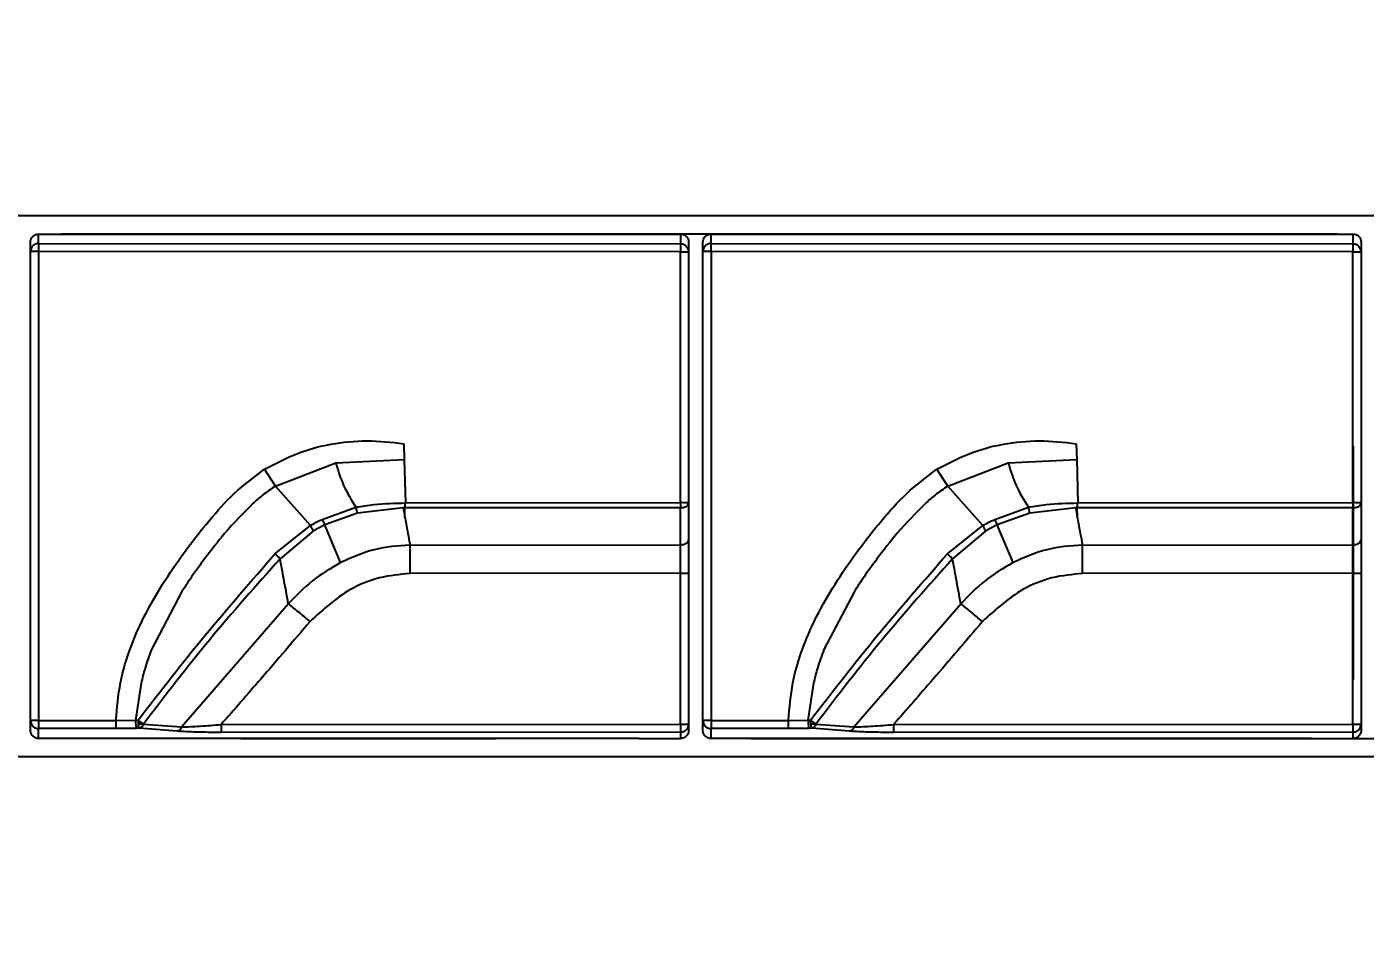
# Model space of a CAD drawing. Header units: millimetres. Extents: x 340 to 481, y 493 to 586.
# Drawn here: x 399.83 to 413.15, y 521.6 to 530.63 of the extents above; entities that cross this region are included whole.
import ezdxf

# ---------------------------------------------------------------- set-up
doc = ezdxf.new("R2010")
doc.units = ezdxf.units.MM
doc.header["$PDSIZE"] = -1
doc.linetypes.add('CENTERX2', pattern=[20.32, 12.7, -2.54, 2.54, -2.54])
doc.dimstyles.new('ISO-25', dxfattribs={"dimtxt": 2.5, "dimasz": 2.5, "dimexe": 1.25, "dimexo": 0.625, "dimtad": 1, "dimtxsty": 'Standard', "dimcen": 2.5, "dimadec": 0, "dimazin": 0, "dimtfac": 1, "dimtmove": 0, "dimatfit": 3, "dimfxl": 1, "dimarcsym": 0})

# ---------------------------------------------------------------- blocks, each defined once
blk = doc.blocks.new('*D1')
at = {"color": 0, "lineweight": -2}
for p, q in [((363.82, 530.628), (363.82, 493.301)), ((435.672, 530.628), (435.672, 493.301)), ((367.9, 495.301), (431.592, 495.301))]:
    blk.add_line(p, q, dxfattribs=at)
at = {"color": 0}
for points in [[(367.9, 495.981), (367.9, 494.621), (363.82, 495.301)], [(431.592, 494.621), (431.592, 495.981), (435.672, 495.301)]]:
    blk.add_solid(points, dxfattribs=at)
at = {"layer": 'Defpoints', "color": 0}
for p in [(363.82, 530.628), (435.672, 530.628), (435.672, 495.301)]:
    blk.add_point(p, dxfattribs=at)
at = {"color": 0, "insert": (399.746, 498.866), "char_height": 3.5, "attachment_point": 5}
blk.add_mtext('71,85', dxfattribs=at)

msp = doc.modelspace()

# ---------------------------------------------------------------- linework, layer by layer
at = {"color": 7, "linetype": 'Continuous'}
for p, q in [((433.374, 528.745), (366.219, 528.745)), ((413.032, 526.452), (413.032, 524.131)), ((366.219, 523.363), (433.374, 523.363))]:
    msp.add_line(p, q, dxfattribs=at)
at = {"color": 7, "linetype": 'Continuous', "lineweight": 25}
for p, q in [((432.774, 528.745), (366.819, 528.745)), ((399.866, 528.391), (399.866, 528.485)), ((399.947, 528.565), (406.337, 528.565)), ((399.947, 528.471), (399.947, 528.565)), ((399.947, 528.471), (406.337, 528.466)), ((406.337, 528.565), (406.337, 528.466)), ((406.418, 528.485), (406.418, 528.386)), ((406.56, 528.391), (406.56, 528.485)), ((406.641, 528.565), (413.031, 528.565)), ((406.641, 528.471), (406.641, 528.565)), ((406.641, 528.471), (413.031, 528.466)), ((413.031, 528.565), (413.031, 528.466)), ((413.112, 528.485), (413.112, 528.386)), ((399.866, 523.722), (399.866, 528.391)), ((399.947, 528.392), (399.947, 523.723)), ((406.336, 528.387), (399.947, 528.392)), ((406.336, 525.891), (406.336, 528.387)), ((406.418, 528.386), (406.418, 525.89)), ((406.56, 523.722), (406.56, 528.391)), ((406.641, 528.392), (406.641, 523.723)), ((413.03, 528.387), (406.641, 528.392)), ((413.03, 525.891), (413.03, 528.387)), ((413.112, 528.386), (413.112, 525.89)), ((403.583, 526.478), (403.587, 526.319)), ((410.277, 526.478), (410.281, 526.319)), ((402.905, 526.288), (403.587, 526.319)), ((403.587, 526.319), (403.598, 525.888)), ((409.599, 526.288), (410.281, 526.319)), ((410.281, 526.319), (410.292, 525.888)), ((402.305, 526.056), (402.195, 526.223)), ((402.305, 526.056), (402.905, 526.288)), ((408.999, 526.056), (408.889, 526.223)), ((408.999, 526.056), (409.599, 526.288)), ((402.653, 525.663), (402.305, 526.056)), ((409.347, 525.663), (408.999, 526.056)), ((402.771, 525.725), (403.106, 525.846)), ((403.122, 525.786), (402.797, 525.67)), ((403.577, 525.838), (403.122, 525.786)), ((403.592, 525.838), (403.577, 525.838)), ((406.337, 525.84), (403.592, 525.838)), ((403.594, 525.748), (403.592, 525.838)), ((403.598, 525.888), (406.336, 525.891)), ((406.337, 525.472), (406.337, 525.84)), ((406.418, 525.89), (406.418, 525.521)), ((409.465, 525.725), (409.8, 525.846)), ((409.816, 525.786), (409.491, 525.67)), ((410.271, 525.838), (409.816, 525.786)), ((410.286, 525.838), (410.271, 525.838)), ((413.031, 525.84), (410.286, 525.838)), ((410.288, 525.748), (410.286, 525.838)), ((410.292, 525.888), (413.03, 525.891)), ((413.031, 525.472), (413.031, 525.84)), ((413.112, 525.89), (413.112, 525.521)), ((402.3, 525.381), (402.653, 525.663)), ((402.797, 525.67), (402.683, 525.609)), ((402.953, 525.295), (402.797, 525.67)), ((408.994, 525.381), (409.347, 525.663)), ((409.491, 525.67), (409.377, 525.609)), ((409.647, 525.295), (409.491, 525.67)), ((402.683, 525.609), (402.351, 525.333)), ((409.377, 525.609), (409.045, 525.333)), ((403.645, 525.469), (406.337, 525.472)), ((410.339, 525.469), (413.031, 525.472)), ((403.646, 525.188), (406.336, 525.192)), ((406.336, 525.188), (403.646, 525.185)), ((406.336, 523.687), (406.336, 525.188)), ((406.418, 525.188), (406.418, 523.687)), ((410.34, 525.188), (413.03, 525.192)), ((413.03, 525.188), (410.34, 525.185)), ((413.03, 523.687), (413.03, 525.188)), ((413.112, 525.188), (413.112, 523.687)), ((401.374, 525.007), (401.071, 524.429)), ((408.068, 525.007), (407.765, 524.429)), ((401.37, 523.658), (402.433, 524.885)), ((408.064, 523.658), (409.127, 524.885)), ((400.968, 524.094), (400.912, 523.725)), ((407.662, 524.094), (407.606, 523.725)), ((399.866, 523.624), (399.866, 523.722)), ((399.947, 523.723), (400.717, 523.724)), ((400.718, 523.643), (399.947, 523.642)), ((399.947, 523.543), (399.947, 523.642)), ((400.717, 523.724), (400.912, 523.725)), ((400.912, 523.725), (400.937, 523.726)), ((400.947, 523.645), (400.923, 523.644)), ((400.937, 523.726), (400.938, 523.696)), ((401.327, 523.616), (400.947, 523.645)), ((400.991, 523.687), (401.37, 523.658)), ((401.764, 523.683), (406.336, 523.687)), ((406.418, 523.687), (406.418, 523.624)), ((406.56, 523.624), (406.56, 523.722)), ((406.641, 523.723), (407.411, 523.724)), ((407.412, 523.643), (406.641, 523.642)), ((406.641, 523.543), (406.641, 523.642)), ((407.411, 523.724), (407.606, 523.725)), ((407.606, 523.725), (407.631, 523.726)), ((407.641, 523.645), (407.617, 523.644)), ((407.631, 523.726), (407.632, 523.696)), ((408.021, 523.616), (407.641, 523.645)), ((407.685, 523.687), (408.064, 523.658)), ((408.458, 523.683), (413.03, 523.687)), ((413.112, 523.687), (413.112, 523.624)), ((405.925, 523.543), (399.947, 523.543)), ((406.337, 523.607), (401.765, 523.603)), ((405.925, 523.543), (406.337, 523.544)), ((406.337, 523.607), (406.337, 523.544)), ((412.619, 523.543), (406.641, 523.543)), ((413.031, 523.607), (408.459, 523.603)), ((412.619, 523.543), (413.031, 523.544)), ((413.031, 523.607), (413.031, 523.544)), ((366.819, 523.363), (432.774, 523.363))]:
    msp.add_line(p, q, dxfattribs=at)
at = {"color": 7, "linetype": 'CENTERX2'}
for p, q in [((433.194, 528.565), (366.399, 528.565)), ((366.399, 523.543), (433.194, 523.543))]:
    msp.add_line(p, q, dxfattribs=at)
at = {"color": 7, "linetype": 'Continuous', "lineweight": 25, "flags": 128}
for points in [[(403.596, 525.735), (403.595, 525.742), (403.594, 525.748)], [(410.29, 525.735), (410.289, 525.742), (410.288, 525.748)], [(403.646, 525.185), (403.646, 525.186), (403.646, 525.186), (403.646, 525.186), (403.646, 525.187), (403.646, 525.187), (403.646, 525.188), (403.646, 525.188), (403.646, 525.188)], [(410.34, 525.185), (410.34, 525.186), (410.34, 525.186), (410.34, 525.186), (410.34, 525.187), (410.34, 525.187), (410.34, 525.188), (410.34, 525.188), (410.34, 525.188)]]:
    msp.add_lwpolyline(points, dxfattribs=at)
at = {"color": 7, "linetype": 'Continuous', "lineweight": 25}
for centre, radius, start, end in [((402.998, 528.407), 3.052, 178.8009, 180.2767), ((409.39, 528.402), 3.054, 178.8017, 180.2762), ((409.692, 528.407), 3.052, 178.8009, 180.2767), ((416.084, 528.402), 3.054, 178.8017, 180.2762), ((490.026, 541.48), 87.853, 190.25626, 190.31584), ((414.528, 525.895), 8.192, 180.0303, 180.3847), ((496.72, 541.48), 87.853, 190.25626, 190.31584), ((421.222, 525.895), 8.192, 180.0303, 180.3847), ((402.893, 523.707), 2.946, 179.6961, 181.2645), ((403.663, 523.708), 2.947, 179.696, 181.2644), ((404.748, 523.668), 2.984, 179.7066, 181.239), ((409.32, 523.671), 2.984, 179.7067, 181.239), ((409.587, 523.707), 2.946, 179.6961, 181.2645), ((410.357, 523.708), 2.947, 179.696, 181.2644), ((411.442, 523.668), 2.984, 179.7066, 181.239), ((416.014, 523.671), 2.984, 179.7067, 181.239)]:
    msp.add_arc(centre, radius, start, end, dxfattribs=at)
for points, knots in [([(399.866, 528.485), (399.867, 528.495), (399.869, 528.516), (399.886, 528.538), (399.902, 528.552), (399.92, 528.562), (399.936, 528.564), (399.947, 528.565)], [0, 0, 0, 0, 0.246055, 0.49554, 0.623249, 0.746587, 1, 1, 1, 1]), ([(399.947, 528.471), (399.94, 528.47), (399.922, 528.469), (399.901, 528.458), (399.885, 528.443), (399.875, 528.429), (399.868, 528.411), (399.867, 528.398), (399.866, 528.391)], [0, 0, 0, 0, 0.182036, 0.411431, 0.545976, 0.690302, 0.842527, 1, 1, 1, 1]), ([(406.337, 528.565), (406.348, 528.564), (406.369, 528.562), (406.391, 528.546), (406.405, 528.53), (406.416, 528.511), (406.417, 528.495), (406.418, 528.485)], [0, 0, 0, 0, 0.249636, 0.501402, 0.628165, 0.75021, 1, 1, 1, 1]), ([(406.418, 528.386), (406.418, 528.393), (406.417, 528.406), (406.409, 528.424), (406.399, 528.439), (406.383, 528.453), (406.362, 528.464), (406.345, 528.465), (406.337, 528.466)], [0, 0, 0, 0, 0.157473, 0.309699, 0.454025, 0.58857, 0.817964, 1, 1, 1, 1]), ([(406.56, 528.485), (406.561, 528.495), (406.563, 528.516), (406.58, 528.538), (406.596, 528.552), (406.614, 528.562), (406.63, 528.564), (406.641, 528.565)], [0, 0, 0, 0, 0.246055, 0.49554, 0.623249, 0.746587, 1, 1, 1, 1]), ([(406.641, 528.471), (406.634, 528.47), (406.616, 528.469), (406.595, 528.458), (406.579, 528.443), (406.569, 528.429), (406.562, 528.411), (406.561, 528.398), (406.56, 528.391)], [0, 0, 0, 0, 0.182036, 0.411431, 0.545976, 0.690302, 0.842527, 1, 1, 1, 1]), ([(413.031, 528.565), (413.042, 528.564), (413.063, 528.562), (413.085, 528.546), (413.099, 528.53), (413.11, 528.511), (413.111, 528.495), (413.112, 528.485)], [0, 0, 0, 0, 0.249636, 0.501402, 0.628165, 0.75021, 1, 1, 1, 1]), ([(413.112, 528.386), (413.112, 528.393), (413.111, 528.406), (413.103, 528.424), (413.093, 528.439), (413.077, 528.453), (413.056, 528.464), (413.039, 528.465), (413.031, 528.466)], [0, 0, 0, 0, 0.157473, 0.309699, 0.454025, 0.58857, 0.817964, 1, 1, 1, 1]), ([(399.947, 528.392), (399.936, 528.392), (399.921, 528.392), (399.902, 528.392), (399.889, 528.392), (399.879, 528.392), (399.869, 528.391), (399.867, 528.391), (399.866, 528.391)], [0, 0, 0, 0, 0.243743, 0.372827, 0.502302, 0.631379, 0.759406, 1, 1, 1, 1]), ([(406.336, 528.387), (406.344, 528.387), (406.362, 528.387), (406.383, 528.387), (406.399, 528.387), (406.409, 528.387), (406.417, 528.386), (406.418, 528.386), (406.418, 528.386)], [0, 0, 0, 0, 0.181752, 0.411268, 0.545131, 0.689867, 0.842768, 1, 1, 1, 1]), ([(406.641, 528.392), (406.63, 528.392), (406.615, 528.392), (406.596, 528.392), (406.583, 528.392), (406.573, 528.392), (406.563, 528.391), (406.561, 528.391), (406.56, 528.391)], [0, 0, 0, 0, 0.243743, 0.372827, 0.502302, 0.631379, 0.759406, 1, 1, 1, 1]), ([(413.03, 528.387), (413.038, 528.387), (413.056, 528.387), (413.077, 528.387), (413.093, 528.387), (413.103, 528.387), (413.111, 528.386), (413.112, 528.386), (413.112, 528.386)], [0, 0, 0, 0, 0.181752, 0.411268, 0.545131, 0.689867, 0.842768, 1, 1, 1, 1]), ([(402.195, 526.223), (402.301, 526.279), (402.51, 526.39), (402.857, 526.483), (403.218, 526.518), (403.46, 526.492), (403.583, 526.478)], [0, 0, 0, 0, 0.248333, 0.494266, 0.743232, 1, 1, 1, 1]), ([(408.889, 526.223), (408.995, 526.279), (409.204, 526.39), (409.551, 526.483), (409.912, 526.518), (410.154, 526.492), (410.277, 526.478)], [0, 0, 0, 0, 0.248333, 0.494266, 0.743232, 1, 1, 1, 1]), ([(400.717, 523.724), (400.728, 523.849), (400.75, 524.1), (400.894, 524.58), (401.191, 525.127), (401.56, 525.621), (401.89, 525.995), (402.092, 526.146), (402.195, 526.223)], [0, 0, 0, 0, 0.126243, 0.252407, 0.500957, 0.747041, 0.871227, 1, 1, 1, 1]), ([(402.905, 526.288), (402.928, 526.212), (402.975, 526.055), (403.062, 525.917), (403.106, 525.846)], [0, 0, 0, 0, 0.48812, 1, 1, 1, 1]), ([(407.411, 523.724), (407.422, 523.849), (407.444, 524.1), (407.588, 524.58), (407.885, 525.127), (408.254, 525.621), (408.584, 525.995), (408.786, 526.146), (408.889, 526.223)], [0, 0, 0, 0, 0.126243, 0.252407, 0.500957, 0.747041, 0.871227, 1, 1, 1, 1]), ([(409.599, 526.288), (409.622, 526.212), (409.669, 526.055), (409.756, 525.917), (409.8, 525.846)], [0, 0, 0, 0, 0.48812, 1, 1, 1, 1]), ([(402.305, 526.056), (402.262, 526.027), (402.182, 525.975), (402.112, 525.911), (402.081, 525.882)], [0, 0, 0, 0, 0.548877, 1, 1, 1, 1]), ([(408.999, 526.056), (408.956, 526.027), (408.876, 525.975), (408.806, 525.911), (408.775, 525.882)], [0, 0, 0, 0, 0.548877, 1, 1, 1, 1]), ([(402.081, 525.882), (401.985, 525.786), (401.813, 525.612), (401.665, 525.418), (401.599, 525.332)], [0, 0, 0, 0, 0.556874, 1, 1, 1, 1]), ([(403.106, 525.846), (403.166, 525.856), (403.328, 525.881), (403.493, 525.886), (403.598, 525.888)], [0, 0, 0, 0, 0.363352, 1, 1, 1, 1]), ([(403.122, 525.786), (403.121, 525.79), (403.119, 525.799), (403.115, 525.814), (403.111, 525.83), (403.108, 525.841), (403.106, 525.846)], [0, 0, 0, 0, 0.24719, 0.499867, 0.752615, 1, 1, 1, 1]), ([(406.337, 525.84), (406.347, 525.841), (406.363, 525.842), (406.382, 525.848), (406.395, 525.854), (406.405, 525.862), (406.415, 525.874), (406.417, 525.883), (406.418, 525.89)], [0, 0, 0, 0, 0.241127, 0.370686, 0.502719, 0.634695, 0.763396, 1, 1, 1, 1]), ([(406.418, 525.89), (406.417, 525.89), (406.415, 525.89), (406.405, 525.89), (406.398, 525.89), (406.394, 525.89)], [0, 0, 0, 0, 0.483166, 0.74054, 1, 1, 1, 1]), ([(408.775, 525.882), (408.679, 525.786), (408.507, 525.612), (408.359, 525.418), (408.293, 525.332)], [0, 0, 0, 0, 0.556874, 1, 1, 1, 1]), ([(409.8, 525.846), (409.86, 525.856), (410.022, 525.881), (410.187, 525.886), (410.292, 525.888)], [0, 0, 0, 0, 0.363352, 1, 1, 1, 1]), ([(409.816, 525.786), (409.815, 525.79), (409.813, 525.799), (409.809, 525.814), (409.805, 525.83), (409.802, 525.841), (409.8, 525.846)], [0, 0, 0, 0, 0.24719, 0.499867, 0.752615, 1, 1, 1, 1]), ([(413.031, 525.84), (413.041, 525.841), (413.057, 525.842), (413.076, 525.848), (413.089, 525.854), (413.099, 525.862), (413.109, 525.874), (413.111, 525.883), (413.112, 525.89)], [0, 0, 0, 0, 0.241127, 0.370686, 0.502719, 0.634695, 0.763396, 1, 1, 1, 1]), ([(413.112, 525.89), (413.111, 525.89), (413.109, 525.89), (413.099, 525.89), (413.092, 525.89), (413.088, 525.89)], [0, 0, 0, 0, 0.483166, 0.74054, 1, 1, 1, 1]), ([(402.653, 525.663), (402.674, 525.675), (402.713, 525.697), (402.754, 525.716), (402.771, 525.725)], [0, 0, 0, 0, 0.557096, 1, 1, 1, 1]), ([(402.683, 525.609), (402.681, 525.613), (402.677, 525.621), (402.67, 525.634), (402.661, 525.648), (402.656, 525.658), (402.653, 525.663)], [0, 0, 0, 0, 0.247051, 0.499713, 0.752528, 1, 1, 1, 1]), ([(402.797, 525.67), (402.795, 525.674), (402.792, 525.682), (402.786, 525.696), (402.779, 525.711), (402.774, 525.72), (402.771, 525.725)], [0, 0, 0, 0, 0.247246, 0.499807, 0.752471, 1, 1, 1, 1]), ([(403.596, 525.735), (403.605, 525.685), (403.621, 525.596), (403.638, 525.508), (403.645, 525.469)], [0, 0, 0, 0, 0.560088, 1, 1, 1, 1]), ([(409.347, 525.663), (409.368, 525.675), (409.407, 525.697), (409.448, 525.716), (409.465, 525.725)], [0, 0, 0, 0, 0.557096, 1, 1, 1, 1]), ([(409.377, 525.609), (409.375, 525.613), (409.371, 525.621), (409.364, 525.634), (409.355, 525.648), (409.35, 525.658), (409.347, 525.663)], [0, 0, 0, 0, 0.247051, 0.499713, 0.752528, 1, 1, 1, 1]), ([(409.491, 525.67), (409.489, 525.674), (409.486, 525.682), (409.48, 525.696), (409.473, 525.711), (409.468, 525.72), (409.465, 525.725)], [0, 0, 0, 0, 0.2472461, 0.499807, 0.7524709, 1, 1, 1, 1]), ([(410.29, 525.735), (410.299, 525.685), (410.315, 525.596), (410.332, 525.508), (410.339, 525.469)], [0, 0, 0, 0, 0.560088, 1, 1, 1, 1]), ([(406.337, 525.472), (406.347, 525.473), (406.363, 525.473), (406.382, 525.48), (406.395, 525.486), (406.405, 525.494), (406.415, 525.506), (406.417, 525.515), (406.418, 525.521)], [0, 0, 0, 0, 0.241128, 0.370687, 0.50272, 0.634695, 0.763396, 1, 1, 1, 1]), ([(406.418, 525.521), (406.418, 525.465), (406.418, 525.363), (406.418, 525.242), (406.418, 525.188)], [0, 0, 0, 0, 0.558262, 1, 1, 1, 1]), ([(413.031, 525.472), (413.041, 525.473), (413.057, 525.473), (413.076, 525.48), (413.089, 525.486), (413.099, 525.494), (413.109, 525.506), (413.111, 525.515), (413.112, 525.521)], [0, 0, 0, 0, 0.241128, 0.370687, 0.50272, 0.634695, 0.763396, 1, 1, 1, 1]), ([(413.112, 525.521), (413.112, 525.465), (413.112, 525.363), (413.112, 525.242), (413.112, 525.188)], [0, 0, 0, 0, 0.558262, 1, 1, 1, 1]), ([(400.937, 523.726), (401.156, 524.01), (401.594, 524.575), (402.066, 525.113), (402.3, 525.381)], [0, 0, 0, 0, 0.502993, 1, 1, 1, 1]), ([(402.351, 525.333), (402.347, 525.337), (402.341, 525.343), (402.328, 525.356), (402.314, 525.368), (402.305, 525.377), (402.3, 525.381)], [0, 0, 0, 0, 0.246047, 0.499442, 0.75314, 1, 1, 1, 1]), ([(403.645, 525.469), (403.524, 525.46), (403.284, 525.443), (403.063, 525.344), (402.953, 525.294)], [0, 0, 0, 0, 0.50027, 1, 1, 1, 1]), ([(407.631, 523.726), (407.85, 524.01), (408.288, 524.575), (408.76, 525.113), (408.994, 525.381)], [0, 0, 0, 0, 0.502993, 1, 1, 1, 1]), ([(409.045, 525.333), (409.041, 525.337), (409.035, 525.343), (409.022, 525.356), (409.008, 525.368), (408.999, 525.377), (408.994, 525.381)], [0, 0, 0, 0, 0.246047, 0.499442, 0.75314, 1, 1, 1, 1]), ([(410.339, 525.469), (410.218, 525.46), (409.978, 525.443), (409.757, 525.344), (409.647, 525.294)], [0, 0, 0, 0, 0.50027, 1, 1, 1, 1]), ([(402.351, 525.333), (402.114, 525.067), (401.64, 524.534), (401.207, 523.969), (400.991, 523.687)], [0, 0, 0, 0, 0.499871, 1, 1, 1, 1]), ([(401.599, 525.332), (401.556, 525.273), (401.478, 525.166), (401.406, 525.056), (401.374, 525.007)], [0, 0, 0, 0, 0.560178, 1, 1, 1, 1]), ([(402.433, 524.885), (402.418, 524.969), (402.39, 525.118), (402.363, 525.268), (402.351, 525.333)], [0, 0, 0, 0, 0.558805, 1, 1, 1, 1]), ([(402.953, 525.294), (402.857, 525.238), (402.665, 525.125), (402.511, 524.965), (402.433, 524.885)], [0, 0, 0, 0, 0.499581, 1, 1, 1, 1]), ([(409.045, 525.333), (408.808, 525.067), (408.334, 524.534), (407.901, 523.969), (407.685, 523.687)], [0, 0, 0, 0, 0.499871, 1, 1, 1, 1]), ([(408.293, 525.332), (408.25, 525.273), (408.172, 525.166), (408.1, 525.056), (408.068, 525.007)], [0, 0, 0, 0, 0.560178, 1, 1, 1, 1]), ([(409.127, 524.885), (409.112, 524.969), (409.084, 525.118), (409.057, 525.268), (409.045, 525.333)], [0, 0, 0, 0, 0.558805, 1, 1, 1, 1]), ([(409.647, 525.294), (409.551, 525.238), (409.359, 525.125), (409.205, 524.965), (409.127, 524.885)], [0, 0, 0, 0, 0.499581, 1, 1, 1, 1]), ([(403.646, 525.185), (403.543, 525.176), (403.337, 525.157), (402.98, 525.011), (402.776, 524.824), (402.649, 524.708)], [0, 0, 0, 0, 0.272237, 0.547518, 1, 1, 1, 1]), ([(406.336, 525.188), (406.336, 525.189), (406.336, 525.19), (406.336, 525.191), (406.336, 525.192)], [0, 0, 0, 0, 0.560035, 1, 1, 1, 1]), ([(406.336, 525.188), (406.347, 525.188), (406.362, 525.188), (406.381, 525.188), (406.395, 525.188), (406.405, 525.188), (406.415, 525.188), (406.417, 525.188), (406.418, 525.188)], [0, 0, 0, 0, 0.240915, 0.370391, 0.5023, 0.633826, 0.762244, 1, 1, 1, 1]), ([(410.34, 525.185), (410.237, 525.176), (410.031, 525.157), (409.674, 525.011), (409.47, 524.824), (409.343, 524.708)], [0, 0, 0, 0, 0.272237, 0.547518, 1, 1, 1, 1]), ([(413.03, 525.188), (413.03, 525.189), (413.03, 525.19), (413.03, 525.191), (413.03, 525.192)], [0, 0, 0, 0, 0.560035, 1, 1, 1, 1]), ([(413.03, 525.188), (413.041, 525.188), (413.056, 525.188), (413.075, 525.188), (413.089, 525.188), (413.099, 525.188), (413.109, 525.188), (413.111, 525.188), (413.112, 525.188)], [0, 0, 0, 0, 0.240915, 0.370391, 0.5023, 0.633826, 0.762244, 1, 1, 1, 1]), ([(402.649, 524.708), (402.629, 524.724), (402.589, 524.757), (402.532, 524.805), (402.478, 524.849), (402.448, 524.873), (402.433, 524.885)], [0, 0, 0, 0, 0.250369, 0.500556, 0.750451, 1, 1, 1, 1]), ([(409.343, 524.708), (409.323, 524.724), (409.283, 524.757), (409.226, 524.805), (409.172, 524.849), (409.142, 524.873), (409.127, 524.885)], [0, 0, 0, 0, 0.250369, 0.500556, 0.750451, 1, 1, 1, 1]), ([(402.649, 524.708), (402.486, 524.516), (402.193, 524.173), (401.896, 523.833), (401.764, 523.683)], [0, 0, 0, 0, 0.55723, 1, 1, 1, 1]), ([(409.343, 524.708), (409.18, 524.516), (408.887, 524.173), (408.59, 523.833), (408.458, 523.683)], [0, 0, 0, 0, 0.55723, 1, 1, 1, 1]), ([(401.071, 524.429), (401.048, 524.367), (401.007, 524.258), (400.98, 524.144), (400.968, 524.094)], [0, 0, 0, 0, 0.560421, 1, 1, 1, 1]), ([(407.765, 524.429), (407.742, 524.367), (407.701, 524.258), (407.674, 524.144), (407.662, 524.094)], [0, 0, 0, 0, 0.560421, 1, 1, 1, 1]), ([(399.947, 523.723), (399.939, 523.723), (399.922, 523.723), (399.901, 523.723), (399.885, 523.723), (399.875, 523.723), (399.868, 523.722), (399.867, 523.722), (399.866, 523.722)], [0, 0, 0, 0, 0.181975, 0.411373, 0.545073, 0.689667, 0.84255, 1, 1, 1, 1]), ([(399.866, 523.722), (399.867, 523.715), (399.868, 523.702), (399.875, 523.685), (399.885, 523.67), (399.894, 523.662), (399.899, 523.658)], [0, 0, 0, 0, 0.267539, 0.526165, 0.771462, 1, 1, 1, 1]), ([(400.923, 523.644), (400.885, 523.644), (400.817, 523.643), (400.748, 523.643), (400.718, 523.643)], [0, 0, 0, 0, 0.559986, 1, 1, 1, 1]), ([(400.912, 523.725), (400.912, 523.715), (400.913, 523.695), (400.916, 523.669), (400.919, 523.65), (400.922, 523.646), (400.923, 523.644)], [0, 0, 0, 0, 0.2501817, 0.5000014, 0.7498159, 1, 1, 1, 1]), ([(400.991, 523.687), (400.988, 523.689), (400.98, 523.694), (400.967, 523.703), (400.952, 523.714), (400.942, 523.722), (400.937, 523.726)], [0, 0, 0, 0, 0.221754, 0.487119, 0.729135, 1, 1, 1, 1]), ([(400.938, 523.696), (400.938, 523.689), (400.939, 523.676), (400.942, 523.66), (400.944, 523.649), (400.946, 523.646), (400.947, 523.645)], [0, 0, 0, 0, 0.25001, 0.499562, 0.749799, 1, 1, 1, 1]), ([(400.938, 523.696), (400.944, 523.694), (400.955, 523.691), (400.974, 523.688), (400.985, 523.687), (400.991, 523.687)], [0, 0, 0, 0, 0.332362, 0.622962, 1, 1, 1, 1]), ([(400.991, 523.687), (400.988, 523.681), (400.983, 523.67), (400.972, 523.657), (400.96, 523.648), (400.952, 523.646), (400.947, 523.645)], [0, 0, 0, 0, 0.249812, 0.499999, 0.750183, 1, 1, 1, 1]), ([(401.37, 523.658), (401.367, 523.653), (401.362, 523.641), (401.352, 523.628), (401.339, 523.619), (401.331, 523.617), (401.327, 523.616)], [0, 0, 0, 0, 0.245528, 0.499445, 0.753667, 1, 1, 1, 1]), ([(401.37, 523.658), (401.398, 523.659), (401.456, 523.661), (401.589, 523.668), (401.694, 523.677), (401.764, 523.683)], [0, 0, 0, 0, 0.243767, 0.492923, 1, 1, 1, 1]), ([(406.336, 523.687), (406.347, 523.687), (406.362, 523.687), (406.382, 523.687), (406.395, 523.687), (406.405, 523.687), (406.415, 523.687), (406.417, 523.687), (406.418, 523.687)], [0, 0, 0, 0, 0.243617, 0.372782, 0.502319, 0.631448, 0.759539, 1, 1, 1, 1]), ([(406.337, 523.607), (406.345, 523.608), (406.362, 523.609), (406.383, 523.62), (406.399, 523.634), (406.409, 523.649), (406.417, 523.667), (406.418, 523.68), (406.418, 523.687)], [0, 0, 0, 0, 0.182036, 0.411431, 0.545976, 0.690302, 0.842527, 1, 1, 1, 1]), ([(406.641, 523.723), (406.633, 523.723), (406.616, 523.723), (406.595, 523.723), (406.579, 523.723), (406.569, 523.723), (406.562, 523.722), (406.561, 523.722), (406.56, 523.722)], [0, 0, 0, 0, 0.181975, 0.411373, 0.545073, 0.689667, 0.84255, 1, 1, 1, 1]), ([(406.56, 523.722), (406.561, 523.715), (406.562, 523.702), (406.569, 523.685), (406.579, 523.67), (406.588, 523.662), (406.593, 523.658)], [0, 0, 0, 0, 0.267539, 0.526165, 0.771462, 1, 1, 1, 1]), ([(407.617, 523.644), (407.579, 523.644), (407.511, 523.643), (407.442, 523.643), (407.412, 523.643)], [0, 0, 0, 0, 0.559986, 1, 1, 1, 1]), ([(407.606, 523.725), (407.606, 523.715), (407.607, 523.695), (407.61, 523.669), (407.613, 523.65), (407.616, 523.646), (407.617, 523.644)], [0, 0, 0, 0, 0.250182, 0.500001, 0.749816, 1, 1, 1, 1]), ([(407.685, 523.687), (407.682, 523.689), (407.674, 523.694), (407.661, 523.703), (407.646, 523.714), (407.636, 523.722), (407.631, 523.726)], [0, 0, 0, 0, 0.221754, 0.487119, 0.729135, 1, 1, 1, 1]), ([(407.632, 523.696), (407.632, 523.689), (407.633, 523.676), (407.636, 523.66), (407.638, 523.649), (407.64, 523.646), (407.641, 523.645)], [0, 0, 0, 0, 0.25001, 0.499562, 0.749799, 1, 1, 1, 1]), ([(407.632, 523.696), (407.638, 523.694), (407.649, 523.691), (407.668, 523.688), (407.679, 523.687), (407.685, 523.687)], [0, 0, 0, 0, 0.332362, 0.622962, 1, 1, 1, 1]), ([(407.685, 523.687), (407.682, 523.681), (407.677, 523.67), (407.666, 523.657), (407.654, 523.648), (407.646, 523.646), (407.641, 523.645)], [0, 0, 0, 0, 0.249812, 0.499999, 0.750183, 1, 1, 1, 1]), ([(408.064, 523.658), (408.061, 523.653), (408.056, 523.641), (408.046, 523.628), (408.033, 523.619), (408.025, 523.617), (408.021, 523.616)], [0, 0, 0, 0, 0.245528, 0.499445, 0.753667, 1, 1, 1, 1]), ([(408.064, 523.658), (408.092, 523.659), (408.15, 523.661), (408.283, 523.668), (408.388, 523.677), (408.458, 523.683)], [0, 0, 0, 0, 0.243767, 0.492923, 1, 1, 1, 1]), ([(413.03, 523.687), (413.041, 523.687), (413.056, 523.687), (413.076, 523.687), (413.089, 523.687), (413.099, 523.687), (413.109, 523.687), (413.111, 523.687), (413.112, 523.687)], [0, 0, 0, 0, 0.243617, 0.372782, 0.502319, 0.631448, 0.759539, 1, 1, 1, 1]), ([(413.031, 523.607), (413.039, 523.608), (413.056, 523.609), (413.077, 523.62), (413.093, 523.634), (413.103, 523.649), (413.111, 523.667), (413.112, 523.68), (413.112, 523.687)], [0, 0, 0, 0, 0.182036, 0.411431, 0.545976, 0.690302, 0.842527, 1, 1, 1, 1]), ([(399.947, 523.543), (399.937, 523.544), (399.915, 523.547), (399.893, 523.563), (399.879, 523.579), (399.869, 523.597), (399.867, 523.613), (399.866, 523.624)], [0, 0, 0, 0, 0.249649, 0.501423, 0.628183, 0.750223, 1, 1, 1, 1]), ([(401.765, 523.603), (401.68, 523.604), (401.522, 523.605), (401.388, 523.612), (401.327, 523.616)], [0, 0, 0, 0, 0.535867, 1, 1, 1, 1]), ([(406.409, 523.586), (406.405, 523.58), (406.397, 523.568), (406.379, 523.554), (406.359, 523.545), (406.344, 523.544), (406.337, 523.544)], [0, 0, 0, 0, 0.25003, 0.506976, 0.750519, 1, 1, 1, 1]), ([(406.418, 523.624), (406.418, 523.617), (406.417, 523.604), (406.412, 523.592), (406.409, 523.586)], [0, 0, 0, 0, 0.49972, 1, 1, 1, 1]), ([(406.641, 523.543), (406.631, 523.544), (406.609, 523.547), (406.587, 523.563), (406.573, 523.579), (406.563, 523.597), (406.561, 523.613), (406.56, 523.624)], [0, 0, 0, 0, 0.249649, 0.501423, 0.628183, 0.750223, 1, 1, 1, 1]), ([(408.459, 523.603), (408.374, 523.604), (408.216, 523.605), (408.082, 523.612), (408.021, 523.616)], [0, 0, 0, 0, 0.535867, 1, 1, 1, 1]), ([(413.103, 523.586), (413.099, 523.58), (413.091, 523.568), (413.073, 523.554), (413.053, 523.545), (413.038, 523.544), (413.031, 523.544)], [0, 0, 0, 0, 0.25003, 0.506976, 0.750519, 1, 1, 1, 1]), ([(413.112, 523.624), (413.112, 523.617), (413.111, 523.604), (413.106, 523.592), (413.103, 523.586)], [0, 0, 0, 0, 0.49972, 1, 1, 1, 1])]:
    msp.add_open_spline(points, degree=3, knots=knots, dxfattribs=at)
for points in [[(403.592, 525.838), (403.593, 525.845), (403.595, 525.861), (403.597, 525.879), (403.598, 525.888)], [(410.286, 525.838), (410.287, 525.845), (410.289, 525.861), (410.291, 525.879), (410.292, 525.888)], [(403.646, 525.188), (403.646, 525.239), (403.646, 525.341), (403.645, 525.426), (403.645, 525.469)], [(406.336, 525.192), (406.336, 525.243), (406.337, 525.344), (406.337, 525.429), (406.337, 525.472)], [(410.34, 525.188), (410.34, 525.239), (410.34, 525.341), (410.339, 525.426), (410.339, 525.469)], [(413.03, 525.192), (413.031, 525.243), (413.031, 525.344), (413.031, 525.429), (413.031, 525.472)]]:
    msp.add_open_spline(points, degree=3, dxfattribs=at)
at = {"color": 8, "linetype": 'Continuous', "lineweight": 25}
for points, knots in [([(406.394, 525.89), (406.39, 525.89), (406.382, 525.89), (406.362, 525.891), (406.347, 525.891), (406.336, 525.891)], [0, 0, 0, 0, 0.257877, 0.515012, 1, 1, 1, 1]), ([(413.088, 525.89), (413.084, 525.89), (413.076, 525.89), (413.056, 525.891), (413.041, 525.891), (413.03, 525.891)], [0, 0, 0, 0, 0.257877, 0.515012, 1, 1, 1, 1]), ([(399.899, 523.658), (399.907, 523.653), (399.922, 523.644), (399.94, 523.643), (399.947, 523.642)], [0, 0, 0, 0, 0.557602, 1, 1, 1, 1]), ([(406.593, 523.658), (406.601, 523.653), (406.616, 523.644), (406.634, 523.643), (406.641, 523.642)], [0, 0, 0, 0, 0.557602, 1, 1, 1, 1])]:
    msp.add_open_spline(points, degree=3, knots=knots, dxfattribs=at)

# ---------------------------------------------------------------- dimensions: what is measured, and where the dimension line sits
dim = msp.add_linear_dim(base=(435.672, 495.301), p1=(363.82, 530.628), p2=(435.672, 530.628), dimstyle='ISO-25', override={"dimtxt": 3.5, "dimasz": 4.08, "dimexe": 2, "dimexo": 0, "dimgap": 1.524, "dimtih": 1, "dimtoh": 1, "dimzin": 0, "dimadec": 2, "dimtzin": 0})
dim.commit()
dim.dimension.update_dxf_attribs({"geometry": '*D1', "text_midpoint": (399.746, 498.866)})

doc.saveas('drawing.dxf')
